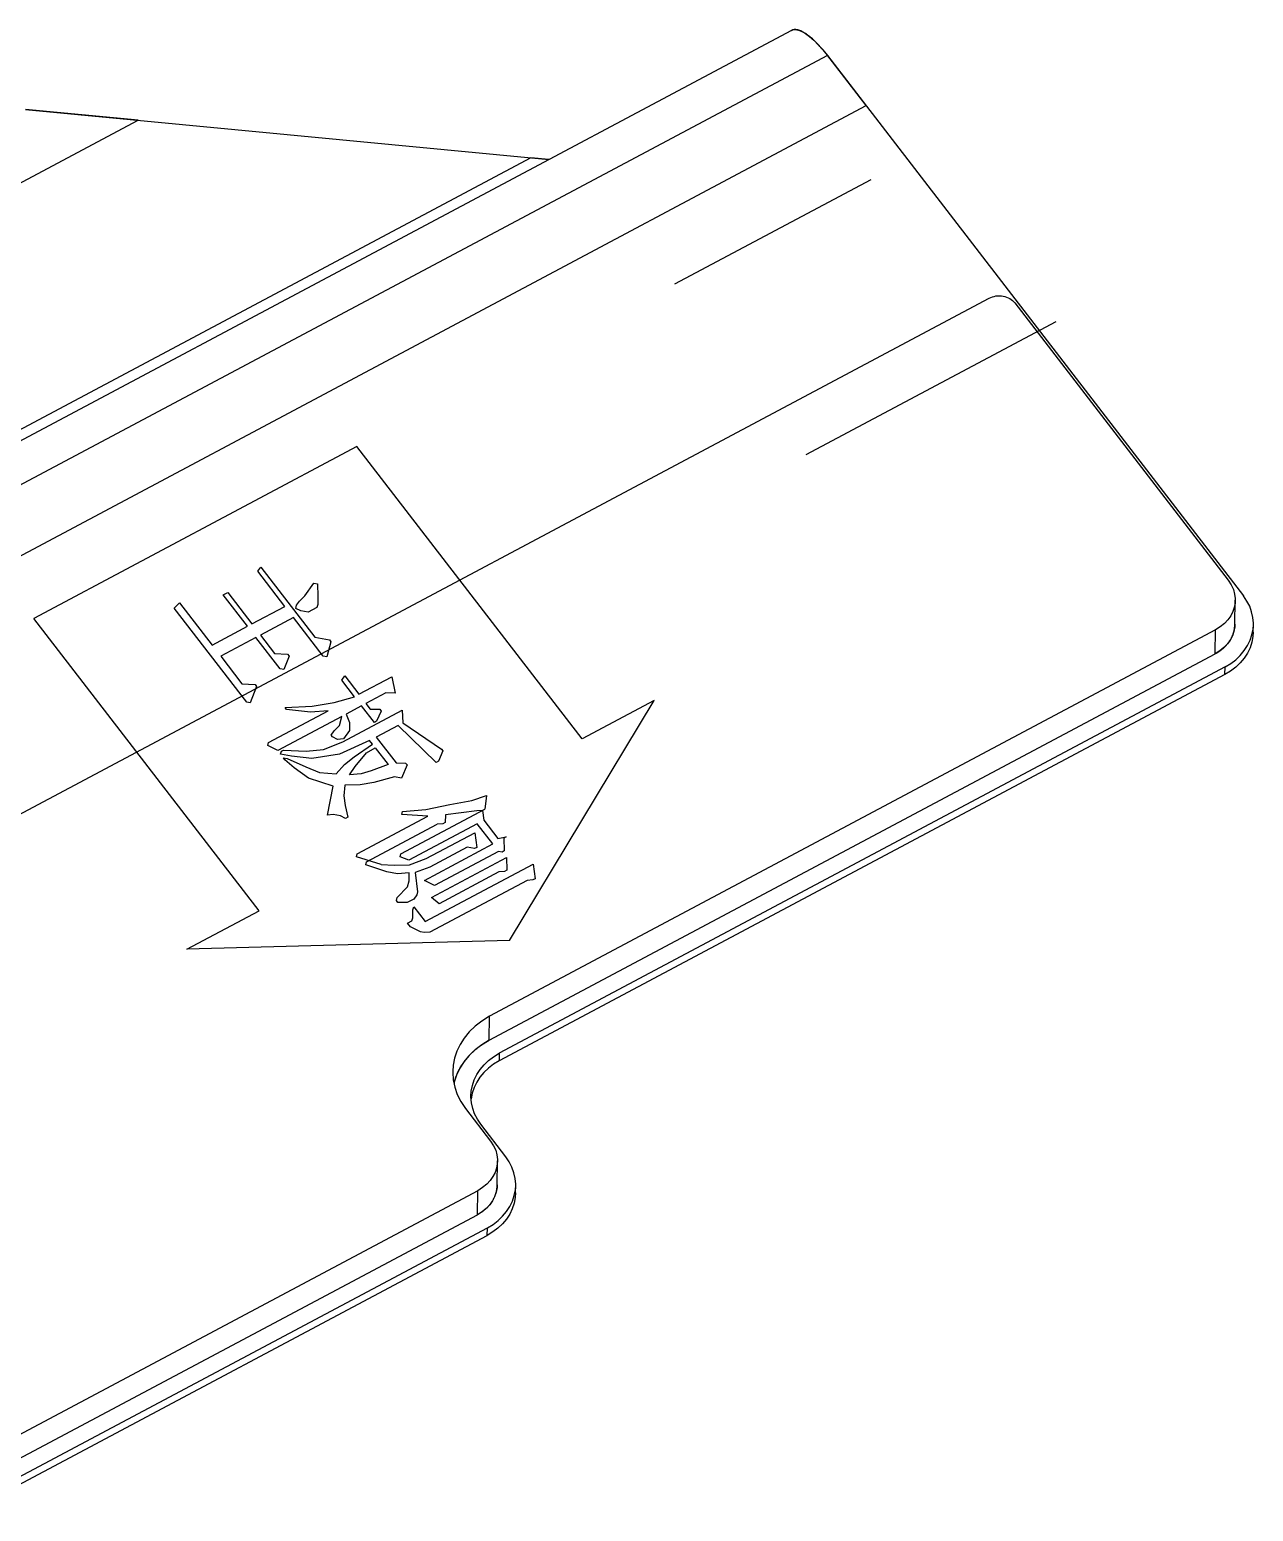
# Model space of a CAD drawing. Header units: millimetres. Extents: x 0 to 420, y 0 to 297.
# Drawn here: x 335.68 to 345.6, y 101.76 to 113.78 of the extents above; entities that cross this region are included whole.
import ezdxf

# ---------------------------------------------------------------- set-up
doc = ezdxf.new("R2010")
doc.units = ezdxf.units.MM
doc.header["$LTSCALE"] = 23.1
doc.layers.get('0').update_dxf_attribs({"linetype": 'CONTINUOUS'})
doc.layers.add('00_COSMETICS', color=7, linetype='CONTINUOUS')

msp = doc.modelspace()

# ---------------------------------------------------------------- linework, layer by layer
at = {"color": 7}
for p, q in [((341.8527, 113.7746), (330.0805, 107.5056)), ((342.1448, 113.5724), (345.5197, 109.1872)), ((335.6409, 113.1334), (339.8865, 112.7276)), ((345.5984, 108.8949), (345.5992, 108.9567)), ((345.369, 108.5499), (339.4829, 105.4154)), ((345.3698, 108.6118), (339.4837, 105.4772)), ((339.5374, 104.6373), (339.3339, 104.9017)), ((339.6161, 104.345), (339.6169, 104.4068)), ((335.1824, 101.761), (339.3867, 104)), ((335.1832, 101.8229), (339.3876, 104.0618))]:
    msp.add_line(p, q, dxfattribs=at)
at = {"color": 9}
for p, q in [((342.1448, 113.5724), (330.3726, 107.3034)), ((345.369, 108.5499), (345.3698, 108.6118)), ((339.4837, 105.4772), (339.4829, 105.4154)), ((339.3867, 104), (339.3876, 104.0618))]:
    msp.add_line(p, q, dxfattribs=at)
at = {"color": 2}
for p, q in [((340.9083, 111.7183), (342.4994, 112.5656)), ((341.9725, 110.3355), (344, 111.4152)), ((338.3295, 110.3999), (335.71, 109.0049)), ((340.1556, 108.0272), (338.3295, 110.3999)), ((337.527, 109.3873), (337.5513, 109.4213)), ((337.5513, 109.4213), (337.9887, 108.8529)), ((337.7457, 109.1031), (337.527, 109.3873)), ((337.9067, 109.1888), (337.9795, 109.2909)), ((337.9795, 109.2909), (338.0089, 109.2854)), ((338.0089, 109.2854), (338.0128, 109.1821)), ((337.246, 109.1955), (337.2818, 109.2145)), ((337.4417, 108.9412), (337.246, 109.1955)), ((337.2818, 109.2145), (337.4774, 108.9602)), ((337.8645, 109.1453), (337.9067, 109.1888)), ((338.0128, 109.1821), (338.0115, 109.1181)), ((336.8486, 109.0893), (336.8908, 109.1328)), ((337.4357, 108.3265), (336.8486, 109.0893)), ((336.8908, 109.1328), (337.1555, 108.7888)), ((337.4774, 108.9602), (337.7457, 109.1031)), ((337.8339, 109.0868), (337.8403, 109.1113)), ((337.8748, 109.0664), (337.8339, 109.0868)), ((337.8403, 109.1113), (337.8645, 109.1453)), ((337.9336, 109.0556), (337.8748, 109.0664)), ((338.0052, 109.0937), (337.9336, 109.0556)), ((338.0115, 109.1181), (338.0052, 109.0937)), ((337.536, 106.6322), (335.71, 109.0049)), ((337.1555, 108.7888), (337.4417, 108.9412)), ((337.8148, 109.0134), (337.5465, 108.8705)), ((338.0565, 108.6993), (337.8148, 109.0134)), ((337.5107, 108.8515), (337.2246, 108.6991)), ((337.7064, 108.5972), (337.5107, 108.8515)), ((337.5465, 108.8705), (337.6616, 108.7209)), ((337.9887, 108.8529), (338.1063, 108.8312)), ((338.1178, 108.8162), (338.0859, 108.6938)), ((338.1063, 108.8312), (338.1178, 108.8162)), ((337.2246, 108.6991), (337.3972, 108.4747)), ((337.6616, 108.7209), (337.7677, 108.7142)), ((337.7792, 108.6992), (337.7358, 108.5918)), ((337.7677, 108.7142), (337.7792, 108.6992)), ((338.0859, 108.6938), (338.0565, 108.6993)), ((337.7358, 108.5918), (337.7064, 108.5972)), ((337.3972, 108.4747), (337.5033, 108.4679)), ((337.5148, 108.453), (337.4651, 108.321)), ((337.5033, 108.4679), (337.5148, 108.453)), ((338.2062, 108.5048), (338.2304, 108.5388)), ((338.3098, 108.3702), (338.2062, 108.5048)), ((338.2304, 108.5388), (338.3455, 108.3893)), ((338.3455, 108.3893), (338.6138, 108.5321)), ((338.6138, 108.5321), (338.6407, 108.3989)), ((337.4651, 108.321), (337.4357, 108.3265)), ((337.966, 108.2926), (338.1437, 108.3239)), ((338.1437, 108.3239), (338.3098, 108.3702)), ((338.5641, 108.4002), (338.4031, 108.3145)), ((338.4031, 108.3145), (338.4376, 108.2696)), ((338.6407, 108.3989), (338.5641, 108.4002)), ((339.567, 106.3926), (340.7402, 108.3386)), ((340.7402, 108.3386), (340.1556, 108.0272)), ((337.6122, 107.9988), (338.0951, 108.2559)), ((338.2064, 108.2097), (337.6877, 107.9335)), ((337.7475, 108.2817), (337.966, 108.2926)), ((337.759, 108.2667), (337.7475, 108.2817)), ((337.9533, 108.2437), (337.759, 108.2667)), ((338.0951, 108.2559), (337.9533, 108.2437)), ((338.1872, 108.1363), (338.2064, 108.2097)), ((338.2142, 108.003), (338.6971, 108.2602)), ((338.3673, 108.2954), (338.2421, 108.2288)), ((338.2421, 108.2288), (338.2703, 108.1594)), ((338.4709, 108.1608), (338.3673, 108.2954)), ((338.4376, 108.2696), (338.5143, 108.2683)), ((338.5258, 108.2533), (338.4888, 108.1703)), ((338.5143, 108.2683), (338.5258, 108.2533)), ((338.6971, 108.2602), (338.701, 108.1568)), ((338.1208, 108.0587), (338.1451, 108.0927)), ((338.1451, 108.0927), (338.1872, 108.1363)), ((338.269, 108.0955), (338.2205, 108.0275)), ((338.2703, 108.1594), (338.269, 108.0955)), ((338.4888, 108.1703), (338.4709, 108.1608)), ((338.6652, 108.1377), (338.4863, 108.0425)), ((338.9721, 107.8373), (338.6652, 108.1377)), ((338.701, 108.1568), (339.0155, 107.9447)), ((337.6059, 107.9743), (337.6122, 107.9988)), ((337.6877, 107.9335), (337.6059, 107.9743)), ((338.0596, 107.9418), (338.2142, 108.003)), ((338.1323, 108.0438), (338.1208, 108.0587)), ((338.1732, 108.0234), (338.1323, 108.0438)), ((338.2205, 108.0275), (338.1732, 108.0234)), ((338.4327, 108.0139), (338.1887, 107.9051)), ((338.3062, 107.8833), (338.4557, 107.984)), ((338.4072, 107.916), (338.4787, 107.9541)), ((338.4557, 107.984), (338.4327, 108.0139)), ((338.4787, 107.9541), (338.5823, 107.8195)), ((338.4863, 108.0425), (338.6475, 107.8331)), ((337.7107, 107.9036), (337.7171, 107.9281)), ((337.7989, 107.8873), (337.7107, 107.9036)), ((337.7171, 107.9281), (337.735, 107.9376)), ((337.7337, 107.8737), (337.7631, 107.8682)), ((337.7452, 107.8587), (337.7337, 107.8737)), ((337.735, 107.9376), (337.9177, 107.9295)), ((337.8207, 107.7935), (337.7452, 107.8587)), ((337.7631, 107.8682), (337.9152, 107.8016)), ((337.9638, 107.8697), (337.7989, 107.8873)), ((337.9177, 107.9295), (338.0596, 107.9418)), ((338.1887, 107.9051), (337.9638, 107.8697)), ((338.2283, 107.8208), (338.3062, 107.8833)), ((338.3165, 107.8045), (338.4072, 107.916)), ((338.6475, 107.8331), (338.7242, 107.8318)), ((338.7242, 107.8318), (338.7357, 107.8168)), ((338.99, 107.8468), (338.9721, 107.8373)), ((339.027, 107.9298), (338.99, 107.8468)), ((339.0155, 107.9447), (339.027, 107.9298)), ((337.937, 107.7078), (337.8207, 107.7935)), ((337.9152, 107.8016), (338.0265, 107.7554)), ((338.1364, 107.6453), (337.937, 107.7078)), ((338.0265, 107.7554), (338.1619, 107.7432)), ((338.1619, 107.7432), (338.2283, 107.8208)), ((338.268, 107.7365), (338.3165, 107.8045)), ((338.3626, 107.7446), (338.268, 107.7365)), ((338.4456, 107.7678), (338.3626, 107.7446)), ((338.5823, 107.8195), (338.4456, 107.7678)), ((338.6335, 107.7202), (338.4674, 107.6739)), ((338.6923, 107.7094), (338.6335, 107.7202)), ((338.7357, 107.8168), (338.6923, 107.7094)), ((338.0906, 107.41), (338.1364, 107.6453)), ((338.231, 107.6535), (338.2234, 107.5651)), ((338.3549, 107.6562), (338.231, 107.6535)), ((338.4674, 107.6739), (338.3549, 107.6562)), ((338.2234, 107.5651), (338.2337, 107.4862)), ((338.2337, 107.4862), (338.2554, 107.3924)), ((338.888, 107.4551), (339.0835, 107.4959)), ((339.0835, 107.4959), (339.2611, 107.5273)), ((339.2611, 107.5273), (339.3799, 107.5694)), ((339.3799, 107.5694), (339.3659, 107.4566)), ((338.1379, 107.4141), (338.0906, 107.41)), ((338.1966, 107.4032), (338.1379, 107.4141)), ((338.2376, 107.3828), (338.1966, 107.4032)), ((338.2554, 107.3924), (338.2376, 107.3828)), ((338.3323, 107.0959), (338.9046, 107.4007)), ((338.6863, 107.0946), (339.3659, 107.4566)), ((338.6925, 107.4142), (338.6989, 107.4387)), ((338.9046, 107.4007), (338.6925, 107.4142)), ((338.6989, 107.4387), (338.888, 107.4551)), ((339.0452, 107.349), (339.0273, 107.3395)), ((339.0465, 107.413), (339.0452, 107.349)), ((339.3008, 107.443), (339.0465, 107.413)), ((339.348, 107.447), (339.3008, 107.443)), ((339.348, 107.447), (339.3583, 107.3682)), ((339.3583, 107.3682), (339.4734, 107.2186)), ((338.4077, 107.0307), (338.9801, 107.3354)), ((339.3047, 107.3396), (338.7502, 107.0443)), ((338.8921, 107.0566), (339.2855, 107.2661)), ((339.0273, 107.3395), (338.9801, 107.3354)), ((339.2855, 107.2661), (339.301, 107.1478)), ((339.4313, 107.1751), (339.3047, 107.3396)), ((339.4734, 107.2186), (339.5386, 107.2322)), ((339.5386, 107.2322), (339.5207, 107.2227)), ((338.8768, 106.8798), (339.4313, 107.1751)), ((339.2243, 107.1492), (338.9202, 106.9873)), ((339.4773, 107.1152), (338.9587, 106.839)), ((339.2831, 107.1383), (339.2243, 107.1492)), ((339.301, 107.1478), (339.2831, 107.1383)), ((339.5067, 107.1098), (339.4773, 107.1152)), ((339.5246, 107.1193), (339.5067, 107.1098)), ((339.5207, 107.2227), (339.5246, 107.1193)), ((338.3259, 107.0714), (338.3323, 107.0959)), ((338.5253, 107.0089), (338.3259, 107.0714)), ((338.4014, 107.0062), (338.4077, 107.0307)), ((338.5714, 106.9491), (338.4014, 107.0062)), ((338.5253, 107.0089), (338.6314, 107.0021)), ((338.6314, 107.0021), (338.7554, 107.0049)), ((338.6799, 107.0702), (338.6863, 107.0946)), ((338.7502, 107.0443), (338.6799, 107.0702)), ((338.7554, 107.0049), (338.8921, 107.0566)), ((338.9202, 106.9873), (338.8014, 106.9451)), ((338.8822, 106.5453), (339.7585, 107.0119)), ((338.9332, 106.7411), (339.5413, 107.0649)), ((339.5413, 107.0649), (339.5452, 106.9616)), ((339.7585, 107.0119), (339.774, 106.8936)), ((338.6596, 106.9328), (338.5714, 106.9491)), ((338.7541, 106.941), (338.6596, 106.9328)), ((338.7401, 106.8281), (338.7529, 106.8771)), ((338.7529, 106.8771), (338.7541, 106.941)), ((338.8014, 106.9451), (338.822, 106.7873)), ((338.9587, 106.839), (338.8768, 106.8798)), ((339.7088, 106.88), (338.9218, 106.4609)), ((339.48, 106.948), (338.9971, 106.6908)), ((339.5273, 106.952), (339.48, 106.948)), ((339.5452, 106.9616), (339.5273, 106.952)), ((339.7561, 106.8841), (339.7088, 106.88)), ((339.774, 106.8936), (339.7561, 106.8841)), ((338.6558, 106.741), (338.7401, 106.8281)), ((338.8156, 106.7628), (338.7913, 106.7288)), ((338.822, 106.7873), (338.8156, 106.7628)), ((336.9513, 106.3209), (337.536, 106.6322)), ((338.6495, 106.7166), (338.6558, 106.741)), ((338.661, 106.7016), (338.6495, 106.7166)), ((338.7377, 106.7003), (338.661, 106.7016)), ((338.7913, 106.7288), (338.7377, 106.7003)), ((338.7825, 106.5765), (338.7837, 106.6404)), ((338.7837, 106.6404), (338.7901, 106.6649)), ((338.7901, 106.6649), (338.8822, 106.5453)), ((338.9971, 106.6908), (338.9332, 106.7411)), ((338.7403, 106.533), (338.7761, 106.552)), ((338.7633, 106.5031), (338.7403, 106.533)), ((338.8452, 106.4623), (338.7633, 106.5031)), ((338.7761, 106.552), (338.7825, 106.5765)), ((339.567, 106.3926), (336.9513, 106.3209)), ((338.8746, 106.4569), (338.8452, 106.4623)), ((338.9218, 106.4609), (338.8746, 106.4569))]:
    msp.add_line(p, q, dxfattribs=at)
at = {"color": 7}
for points in [[(341.8527, 113.7746), (341.8622, 113.7787), (341.884, 113.7816), (341.9093, 113.7777), (341.9375, 113.767), (341.9679, 113.7496), (342.0005, 113.7258), (342.0351, 113.6956), (342.0711, 113.6596), (342.1075, 113.6187), (342.1448, 113.5724)], [(345.5992, 108.9567), (345.5992, 108.9659), (345.5954, 109.0125), (345.5854, 109.0586), (345.5693, 109.1034), (345.5474, 109.1462), (345.5197, 109.1872)], [(345.5878, 108.8731), (345.5966, 108.9192), (345.5992, 108.9567)], [(345.5983, 108.8949), (345.5958, 108.8573), (345.587, 108.8112), (345.5721, 108.7662), (345.5512, 108.7229), (345.5246, 108.6819), (345.4927, 108.6436), (345.4558, 108.6085), (345.4146, 108.5774), (345.369, 108.5499)], [(345.3698, 108.6118), (345.4154, 108.6392), (345.4566, 108.6704), (345.4935, 108.7054), (345.5254, 108.7437), (345.552, 108.7848), (345.5729, 108.8281), (345.5878, 108.8731)], [(339.2544, 105.1322), (339.2569, 105.1698), (339.2657, 105.2159), (339.2806, 105.2609), (339.3016, 105.3042), (339.3281, 105.3453), (339.3601, 105.3835), (339.397, 105.4186), (339.4381, 105.4497), (339.4837, 105.4772)], [(339.4829, 105.4154), (339.4373, 105.3879), (339.3962, 105.3567), (339.3593, 105.3217), (339.3273, 105.2834), (339.3007, 105.2424), (339.2798, 105.1991), (339.2649, 105.1541), (339.2561, 105.1079)], [(339.3339, 104.9017), (339.3061, 104.9428), (339.2842, 104.9856), (339.2682, 105.0304), (339.2581, 105.0765), (339.2544, 105.1231), (339.2544, 105.1322)], [(339.6169, 104.4068), (339.6169, 104.4159), (339.6132, 104.4626), (339.6031, 104.5086), (339.5871, 104.5535), (339.5652, 104.5963), (339.5374, 104.6373)], [(339.6161, 104.345), (339.6136, 104.3074), (339.6047, 104.2613), (339.5898, 104.2163), (339.5689, 104.173), (339.5424, 104.1319), (339.5104, 104.0937), (339.4735, 104.0586), (339.4324, 104.0275), (339.3867, 104)], [(339.6056, 104.3231), (339.6144, 104.3693), (339.6169, 104.4068)], [(339.3876, 104.0618), (339.4332, 104.0893), (339.4743, 104.1205), (339.5112, 104.1555), (339.5432, 104.1938), (339.5697, 104.2349), (339.5907, 104.2781), (339.6056, 104.3231)]]:
    msp.add_lwpolyline(points, dxfattribs=at)
at = {"layer": '00_COSMETICS', "color": 7}
for p, q in [((341.8535, 113.7751), (341.8527, 113.7746)), ((341.8626, 113.7788), (341.8611, 113.7783)), ((341.9686, 113.7491), (341.9674, 113.7499)), ((342.0012, 113.7253), (341.9997, 113.7264)), ((342.0718, 113.6588), (342.0705, 113.6603)), ((342.1081, 113.618), (342.1068, 113.6195)), ((342.4583, 113.1651), (342.139, 113.5799)), ((330.6862, 106.896), (342.4583, 113.1651)), ((336.5553, 113.046), (335.6409, 113.1334)), ((324.7831, 106.7769), (336.5553, 113.046)), ((339.7396, 112.7416), (327.9674, 106.4726)), ((339.8865, 112.7276), (339.7396, 112.7416)), ((345.3872, 108.7963), (345.3896, 108.7993)), ((339.4026, 105.5827), (345.2886, 108.7172)), ((339.2386, 105.4575), (339.2416, 105.4608)), ((339.1188, 105.2419), (339.1194, 105.2442)), ((339.4049, 104.2464), (339.4073, 104.2494)), ((335.102, 101.9284), (339.3064, 104.1673))]:
    msp.add_line(p, q, dxfattribs=at)
at = {"layer": '00_COSMETICS', "color": 6}
for p, q in [((332.1893, 105.6027), (343.457, 111.603)), ((343.6643, 111.5647), (345.3961, 109.3145)), ((345.4492, 108.9591), (345.4517, 109.1535)), ((345.2912, 108.9116), (339.4051, 105.7771)), ((339.1652, 105.3568), (339.1383, 105.301)), ((339.2103, 105.029), (339.4138, 104.7646)), ((339.4669, 104.4092), (339.4695, 104.6036)), ((339.3089, 104.3617), (335.1046, 102.1228))]:
    msp.add_line(p, q, dxfattribs=at)
at = {"layer": '00_COSMETICS', "color": 9}
for p, q in [((345.2886, 108.7172), (345.2912, 108.9116)), ((339.4026, 105.5827), (339.4051, 105.7771)), ((339.3064, 104.1673), (339.3089, 104.3617))]:
    msp.add_line(p, q, dxfattribs=at)
at = {"layer": '00_COSMETICS', "color": 7}
for points in [[(341.8611, 113.7783), (341.8599, 113.7778), (341.8586, 113.7774), (341.8574, 113.7769), (341.8562, 113.7764), (341.8551, 113.7758), (341.8535, 113.7751)], [(341.8839, 113.7817), (341.8802, 113.7816), (341.8767, 113.7814), (341.8732, 113.7811), (341.8699, 113.7805), (341.8659, 113.7797), (341.8626, 113.7788)], [(341.8903, 113.7813), (341.8895, 113.7814), (341.8888, 113.7814), (341.8873, 113.7815), (341.8865, 113.7816), (341.885, 113.7816), (341.8839, 113.7817)], [(341.9371, 113.7671), (341.929, 113.7708), (341.9211, 113.7739), (341.9134, 113.7766), (341.9051, 113.7788), (341.8979, 113.7803), (341.8903, 113.7813)], [(341.9674, 113.7499), (341.9625, 113.753), (341.9576, 113.756), (341.9528, 113.7588), (341.9472, 113.762), (341.9425, 113.7644), (341.9371, 113.7671)], [(341.9997, 113.7264), (341.9945, 113.7305), (341.9893, 113.7345), (341.9842, 113.7383), (341.9791, 113.7419), (341.9741, 113.7454), (341.9686, 113.7491)], [(342.0705, 113.6603), (342.0592, 113.672), (342.0469, 113.6843), (342.0359, 113.6949), (342.0239, 113.7059), (342.0132, 113.7153), (342.0012, 113.7253)], [(342.1068, 113.6195), (342.1011, 113.6262), (342.0953, 113.6329), (342.0896, 113.6393), (342.0839, 113.6457), (342.0782, 113.6519), (342.0718, 113.6588)], [(342.139, 113.5799), (342.1332, 113.5872), (342.1275, 113.5945), (342.1205, 113.603), (342.1148, 113.61), (342.1081, 113.618)], [(345.411, 108.8296), (345.4136, 108.8338), (345.416, 108.838), (345.4184, 108.8423), (345.4207, 108.8466), (345.4229, 108.851), (345.425, 108.8553), (345.427, 108.8597), (345.4289, 108.8641), (345.4308, 108.8686), (345.4325, 108.873), (345.4342, 108.8775), (345.4358, 108.882), (345.4373, 108.8865), (345.4387, 108.891), (345.44, 108.8956), (345.4413, 108.9001), (345.4424, 108.9047), (345.4435, 108.9093), (345.4444, 108.9138), (345.4453, 108.9184), (345.4461, 108.923), (345.4468, 108.9277)], [(345.4468, 108.9277), (345.4471, 108.9303), (345.4475, 108.9329), (345.4478, 108.9355), (345.448, 108.9381), (345.4483, 108.9407), (345.4485, 108.9434), (345.4487, 108.946), (345.4488, 108.9486), (345.449, 108.9513), (345.4491, 108.9539), (345.4492, 108.9565), (345.4492, 108.9592)], [(345.3609, 108.7686), (345.3631, 108.7706), (345.3652, 108.7727), (345.3674, 108.7747), (345.3695, 108.7768), (345.3715, 108.7789), (345.3736, 108.781), (345.3756, 108.7832), (345.3776, 108.7853), (345.3796, 108.7875), (345.3815, 108.7897), (345.3834, 108.7919), (345.3853, 108.7941), (345.3872, 108.7963)], [(345.3896, 108.7993), (345.3914, 108.8015), (345.3932, 108.8038), (345.395, 108.8061), (345.3967, 108.8084), (345.3984, 108.8107), (345.4001, 108.813), (345.4017, 108.8153), (345.4033, 108.8177), (345.4049, 108.82), (345.4065, 108.8224), (345.408, 108.8248), (345.4095, 108.8272), (345.411, 108.8296)], [(345.2886, 108.7172), (345.2929, 108.7196), (345.2971, 108.722), (345.3012, 108.7244), (345.3053, 108.7269), (345.3094, 108.7293), (345.3133, 108.7319), (345.3173, 108.7344), (345.3211, 108.737), (345.3249, 108.7396), (345.3287, 108.7423), (345.3324, 108.745), (345.336, 108.7477), (345.3396, 108.7504), (345.3432, 108.7532), (345.3466, 108.756), (345.3501, 108.7589), (345.3534, 108.7618), (345.3567, 108.7647), (345.36, 108.7677), (345.3609, 108.7686)], [(339.2877, 105.5047), (339.289, 105.5059), (339.295, 105.5109), (339.3011, 105.5159), (339.3073, 105.5208), (339.3136, 105.5256), (339.3199, 105.5304), (339.3263, 105.5351), (339.3328, 105.5397), (339.3394, 105.5443), (339.3461, 105.5488), (339.3528, 105.5533), (339.3597, 105.5577), (339.3666, 105.562), (339.3736, 105.5663), (339.3807, 105.5705), (339.3879, 105.5746), (339.3952, 105.5787), (339.4026, 105.5827)], [(339.1995, 105.4101), (339.2025, 105.4142), (339.2056, 105.4183), (339.2087, 105.4223), (339.2119, 105.4263), (339.2151, 105.4303), (339.2183, 105.4343), (339.2216, 105.4382), (339.2249, 105.4421), (339.2283, 105.446), (339.2317, 105.4499), (339.2351, 105.4537), (339.2386, 105.4575)], [(339.2416, 105.4608), (339.2452, 105.4646), (339.2489, 105.4684), (339.2526, 105.4721), (339.2563, 105.4759), (339.2601, 105.4796), (339.2639, 105.4833), (339.2678, 105.4869), (339.2717, 105.4905), (339.2756, 105.4941), (339.2796, 105.4977), (339.2836, 105.5012), (339.2877, 105.5047)], [(339.1194, 105.2442), (339.1207, 105.249), (339.1221, 105.2538), (339.1235, 105.2586), (339.1249, 105.2633), (339.1264, 105.2681), (339.128, 105.2729), (339.1296, 105.2776), (339.1312, 105.2823), (339.1329, 105.287), (339.1347, 105.2917), (339.1365, 105.2964), (339.1384, 105.3011)], [(339.1384, 105.3011), (339.1393, 105.3035), (339.1403, 105.3059), (339.1414, 105.3083), (339.1424, 105.3107), (339.1434, 105.3131), (339.1445, 105.3155), (339.1455, 105.3179)], [(339.1455, 105.3179), (339.1474, 105.3219), (339.1492, 105.3259), (339.1511, 105.3299), (339.153, 105.3338), (339.155, 105.3378), (339.157, 105.3417), (339.1591, 105.3456), (339.1611, 105.3495), (339.1633, 105.3534), (339.1654, 105.3573)], [(339.1654, 105.3573), (339.168, 105.3618), (339.1706, 105.3663), (339.1733, 105.3708), (339.176, 105.3753), (339.1788, 105.3797), (339.1816, 105.3841), (339.1845, 105.3885), (339.1874, 105.3929), (339.1903, 105.3972), (339.1933, 105.4016), (339.1964, 105.4059), (339.1995, 105.4101)], [(339.4288, 104.2796), (339.4313, 104.2839), (339.4337, 104.2881), (339.4361, 104.2924), (339.4384, 104.2967), (339.4406, 104.3011), (339.4427, 104.3054), (339.4447, 104.3098), (339.4467, 104.3142), (339.4485, 104.3186), (339.4503, 104.3231), (339.4519, 104.3276), (339.4535, 104.3321), (339.455, 104.3366), (339.4564, 104.3411), (339.4578, 104.3457), (339.459, 104.3502), (339.4601, 104.3548), (339.4612, 104.3593), (339.4622, 104.3639), (339.463, 104.3685), (339.4638, 104.3731), (339.4645, 104.3778)], [(339.4645, 104.3778), (339.4649, 104.3804), (339.4652, 104.383), (339.4655, 104.3856), (339.4658, 104.3882), (339.466, 104.3908), (339.4662, 104.3935), (339.4664, 104.3961), (339.4666, 104.3987), (339.4667, 104.4013), (339.4668, 104.404), (339.4669, 104.4066), (339.4669, 104.4092)], [(339.3787, 104.2186), (339.3808, 104.2207), (339.383, 104.2227), (339.3851, 104.2248), (339.3872, 104.2269), (339.3893, 104.229), (339.3913, 104.2311), (339.3933, 104.2333), (339.3953, 104.2354), (339.3973, 104.2376), (339.3992, 104.2398), (339.4012, 104.242), (339.403, 104.2442), (339.4049, 104.2464)], [(339.4073, 104.2494), (339.4092, 104.2516), (339.4109, 104.2539), (339.4127, 104.2562), (339.4144, 104.2585), (339.4161, 104.2608), (339.4178, 104.2631), (339.4194, 104.2654), (339.4211, 104.2678), (339.4227, 104.2701), (339.4242, 104.2725), (339.4258, 104.2749), (339.4273, 104.2772), (339.4288, 104.2796)], [(339.3064, 104.1673), (339.3106, 104.1697), (339.3148, 104.1721), (339.319, 104.1745), (339.3231, 104.1769), (339.3271, 104.1794), (339.3311, 104.1819), (339.335, 104.1845), (339.3389, 104.1871), (339.3427, 104.1897), (339.3464, 104.1924), (339.3501, 104.195), (339.3538, 104.1978), (339.3574, 104.2005), (339.3609, 104.2033), (339.3644, 104.2061), (339.3678, 104.209), (339.3712, 104.2119), (339.3745, 104.2148), (339.3777, 104.2178), (339.3787, 104.2186)]]:
    msp.add_lwpolyline(points, dxfattribs=at)
at = {"layer": '00_COSMETICS', "color": 6}
for points in [[(343.457, 111.603), (343.4699, 111.609), (343.4832, 111.614), (343.4971, 111.618), (343.5114, 111.6208), (343.526, 111.6223), (343.5407, 111.6226), (343.5554, 111.6217), (343.5699, 111.6196), (343.5842, 111.6164), (343.598, 111.612), (343.6112, 111.6066), (343.6237, 111.6), (343.6352, 111.5924), (343.6459, 111.5839), (343.6556, 111.5747), (343.6643, 111.5647)], [(345.3961, 109.3145), (345.4199, 109.2773), (345.4371, 109.2402), (345.4474, 109.2031), (345.4516, 109.1663), (345.4518, 109.1535)], [(345.4518, 109.1535), (345.4504, 109.13), (345.4438, 109.0945), (345.4322, 109.06), (345.4152, 109.0267), (345.3931, 108.9947), (345.3653, 108.9646), (345.3313, 108.937), (345.2912, 108.9116)], [(345.4492, 108.9591), (345.4479, 108.9374), (345.4413, 108.9001), (345.4288, 108.8639), (345.411, 108.8295), (345.3884, 108.7977), (345.3607, 108.7684), (345.3274, 108.7415), (345.2886, 108.7172)], [(339.4051, 105.7771), (339.3426, 105.7389), (339.2874, 105.6967), (339.2396, 105.6501), (339.199, 105.6003), (339.166, 105.5483), (339.1403, 105.4939), (339.1217, 105.4375), (339.1105, 105.3796), (339.1069, 105.3289)], [(339.4026, 105.5827), (339.3416, 105.5456), (339.2874, 105.5045), (339.24, 105.4591), (339.1993, 105.4099), (339.1652, 105.3568)], [(339.1069, 105.3289), (339.1069, 105.3212), (339.111, 105.2623), (339.123, 105.2027), (339.1434, 105.1435), (339.1725, 105.0857), (339.2103, 105.029)], [(339.1383, 105.301), (339.1191, 105.243), (339.1171, 105.2322)], [(339.4138, 104.7646), (339.4376, 104.7274), (339.4548, 104.6903), (339.4651, 104.6532), (339.4693, 104.6164), (339.4695, 104.6036)], [(339.4695, 104.6036), (339.4681, 104.5801), (339.4616, 104.5446), (339.4499, 104.5101), (339.433, 104.4767), (339.4108, 104.4448), (339.383, 104.4147), (339.349, 104.3871), (339.3089, 104.3617)], [(339.4669, 104.4092), (339.4656, 104.3875), (339.459, 104.3502), (339.4465, 104.314), (339.4287, 104.2795), (339.4062, 104.2478), (339.3784, 104.2184), (339.3451, 104.1916), (339.3064, 104.1673)]]:
    msp.add_lwpolyline(points, dxfattribs=at)

doc.saveas('drawing.dxf')
